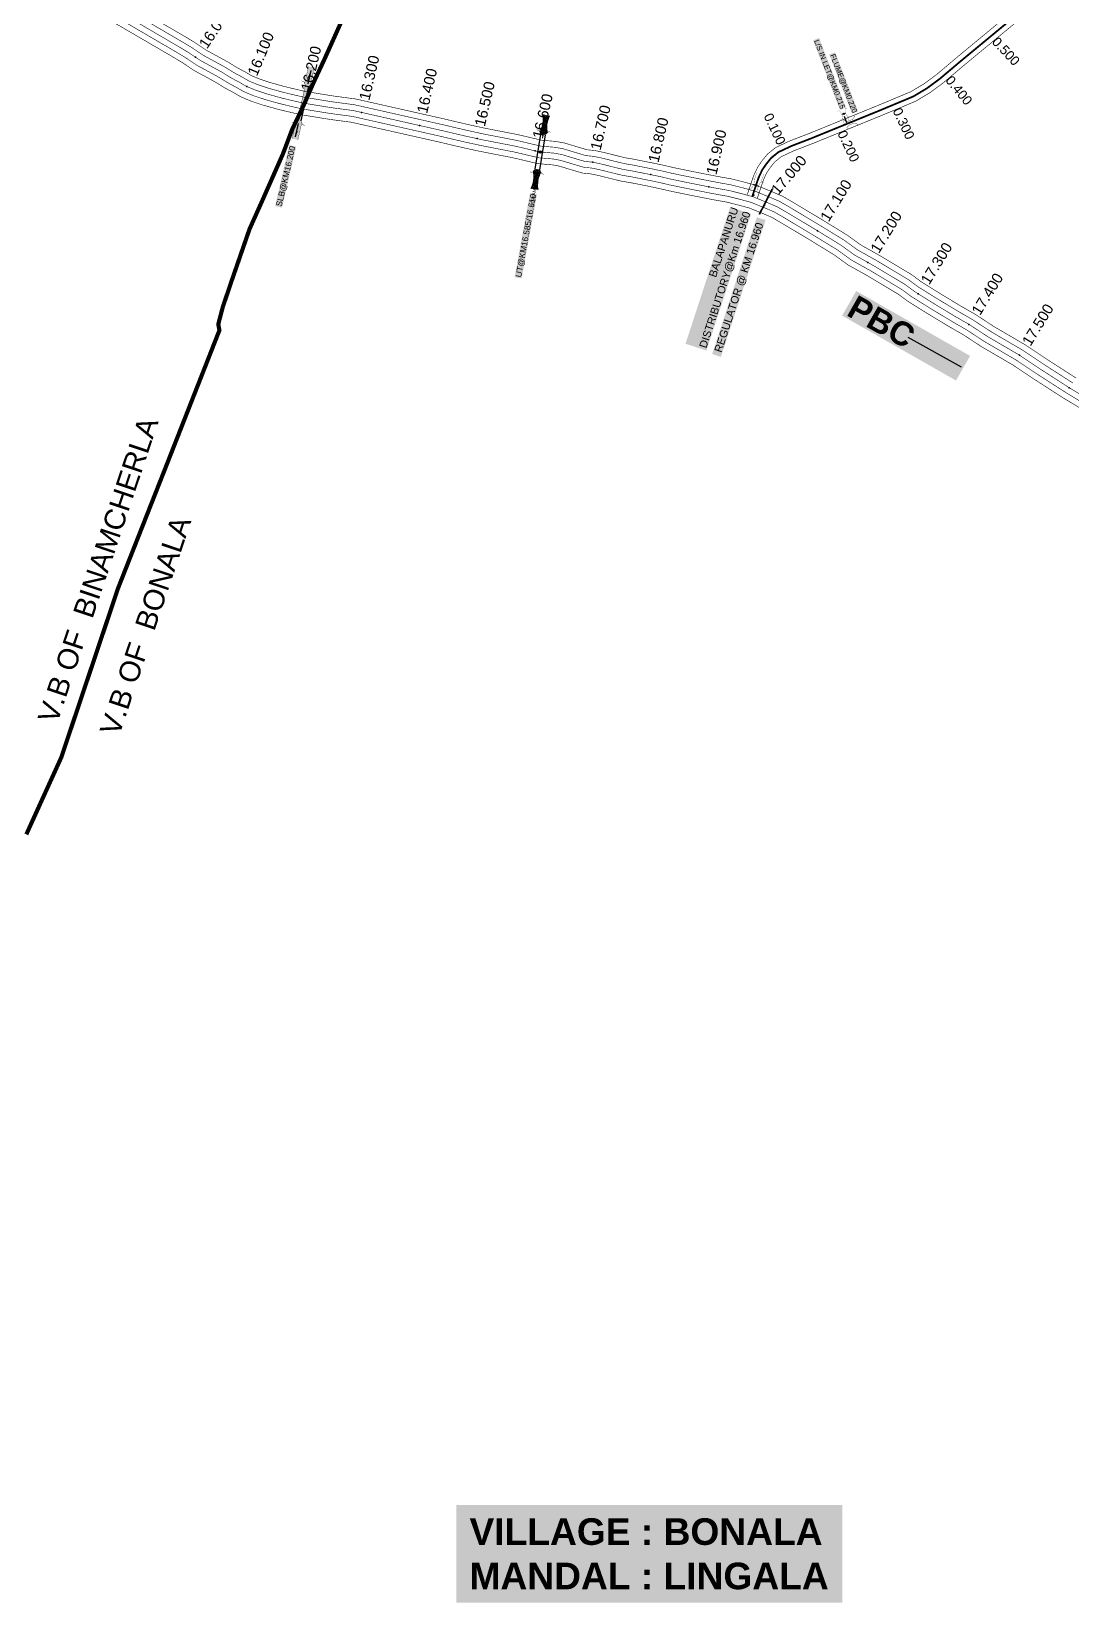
# Model space of a CAD drawing. Header units: inches. Extents: x 174104 to 230935, y 1583276 to 1631460.
# Drawn here: x 188993 to 190752, y 1608979 to 1611636 of the extents above; entities that cross this region are included whole.
import ezdxf
from ezdxf.enums import TextEntityAlignment as Align

# ---------------------------------------------------------------- set-up
doc = ezdxf.new("R2010")
doc.units = ezdxf.units.IN
doc.header["$LTSCALE"] = 15
doc.header["$MEASUREMENT"] = 0
doc.linetypes.add('ACAD_ISO02W100', pattern=[15, 12, -3])
doc.linetypes.add('HIDDEN2', pattern=[0.1875, 0.125, -0.0625])
for name, color, linetype in [('CANAL1', 7, 'Continuous'), ('CSMark', 72, 'Continuous'), ('RE REMARKS', 7, 'Continuous'), ('STRUCTURE', 5, 'Continuous'), ('TEXT', 1, 'Continuous'), ('text2', 7, 'Continuous'), ('VB', 72, 'Continuous'), ('VILLAGE BOUNDRY', 5, 'Continuous')]:
    doc.layers.add(name, color=color, linetype=linetype)
doc.styles.get("Standard").update_dxf_attribs({"font": 'arial.ttf'})
doc.dimstyles.get("Standard").update_dxf_attribs({"dimtxt": 0.18, "dimasz": 0.18, "dimexe": 0.18, "dimexo": 0.0625, "dimgap": 0.09, "dimtad": 0, "dimtih": 1, "dimtoh": 1, "dimdec": 4, "dimzin": 0, "dimdsep": 46, "dimtxsty": 'Standard', "dimcen": 0.09, "dimadec": 0, "dimazin": 0, "dimtfac": 1, "dimtdec": 4, "dimtofl": 0, "dimtmove": 0, "dimatfit": 3, "dimfxl": 1, "dimtolj": 1, "dimtzin": 0, "dimarcsym": 0})

# ---------------------------------------------------------------- blocks, each defined once
blk = doc.blocks.new('FLUME')
at = {"layer": 'STRUCTURE'}
for points in [[(-12.6, 11, 0.628, 0.628, 0), (-8.6, 11.2, 0.628, 0.628, 0), (-4.4, 5.4, 0.628, 0.628, 0), (-4, -5.7, 0.628, 0.628, 0), (-7.7, -11.8, 0.628, 0.628, 0), (-11.7, -12, 0, 0, 0)], [(12.6, -11, 0.628, 0.628, 0), (8.6, -11.2, 0.628, 0.628, 0), (4.4, -5.4, 0.628, 0.628, 0), (4, 5.7, 0.628, 0.628, 0), (7.7, 11.8, 0.628, 0.628, 0), (11.7, 12, 0, 0, 0)]]:
    blk.add_lwpolyline(points, format="xyseb", dxfattribs=at)
at = {"layer": 'text2', "color": 2, "linetype": 'Continuous'}
blk.add_circle((0, 0), 1.15, dxfattribs=at)
blk = doc.blocks.new('OT')
at = {"layer": 'STRUCTURE', "color": 190}
for points, const_width in [([(769751.4, 1706595.8), (769729.4, 1706595.8)], 0.5), ([(769775.2, 1706601.8), (769775.2, 1706597.8), (769769.2, 1706593.8), (769761.8, 1706593.8), (769754.4, 1706593.8), (769748.4, 1706597.8), (769748.4, 1706601.8)], 0.5), ([(769761.8, 1706593.8), (769761.8, 1706581)], 2.5), ([(769751.4, 1706579), (769729.4, 1706579)], 0.5), ([(769748.4, 1706573), (769748.4, 1706577), (769754.4, 1706581), (769761.8, 1706581), (769761.8, 1706581), (769761.8, 1706581), (769769.2, 1706581), (769775.2, 1706577), (769775.2, 1706573)], 0.5)]:
    blk.add_lwpolyline(points, dxfattribs=dict(at, const_width=const_width))
at = {"layer": 'STRUCTURE', "color": 0}
blk.add_circle((769761.8, 1706587.4), 1.87, dxfattribs=at)
blk.add_leader([(769732.6, 1706587.4), (769753.8, 1706587.4)], dimstyle='Standard', override={"dimasz": 10, "dimgap": 0.09, "dimtad": 0}, dxfattribs=at)
blk = doc.blocks.new('UT')
at = {"layer": 'STRUCTURE'}
h = blk.add_hatch(dxfattribs=at)
h.set_pattern_fill('DASH', color=150, scale=8, angle=-39.6278, style=0)
h.set_pattern_definition([(320.372247933, (-4370.464, -6260.8811), (1.40800153113, 0.132407282), [1, -1])])
h.paths.add_polyline_path([(765163, 1700681.9), (765165.6, 1700680.6), (765167.2, 1700680.3), (765169.1, 1700680), (765172.4, 1700679.6), (765176.4, 1700679.3), (765179.5, 1700679.5), (765183.1, 1700679.9), (765187.7, 1700680.9), (765188.9, 1700681.2), (765193.1, 1700682.2), (765196.1, 1700680.2), (765196.1, 1700672.2), (765193.1, 1700670.2), (765190.5, 1700670.8), (765188.1, 1700671.3), (765185.5, 1700671.8), (765183.6, 1700672.1), (765181, 1700672.5), (765180.3, 1700672.5), (765178.5, 1700672.6), (765176.7, 1700672.6), (765174.6, 1700672.5), (765172.5, 1700672.3), (765170.4, 1700672), (765168.5, 1700671.7), (765166.1, 1700671.2), (765165, 1700670.8), (765163, 1700669.7)])
h.paths.add_polyline_path([(765259.1, 1700682.2), (765256.1, 1700680.2), (765256.1, 1700672.2), (765259.1, 1700670.2), (765261.9, 1700671), (765264.4, 1700671.6), (765266.4, 1700672), (765269.1, 1700672.5), (765272.7, 1700673), (765276.1, 1700673.1), (765278.6, 1700672.9), (765281.2, 1700672.7), (765283.9, 1700672.3), (765286.4, 1700671.9), (765288, 1700671.3), (765289.2, 1700670.6), (765289.1, 1700682.7), (765287.6, 1700681.8), (765285.7, 1700681.2), (765283, 1700680.7), (765281.2, 1700680.4), (765276.7, 1700679.9), (765272.7, 1700679.9), (765268.7, 1700680.3), (765264.8, 1700681), (765261.2, 1700681.7)])
at = {"layer": 'STRUCTURE', "color": 150, "const_width": 0.628}
for points in [[(765190.1, 1700688.2), (765190.1, 1700684.2), (765196.1, 1700680.2), (765256.1, 1700680.2), (765262.1, 1700684.2), (765262.1, 1700688.2)], [(765190.1, 1700664.2), (765190.1, 1700668.2), (765196.1, 1700672.2), (765256.1, 1700672.2), (765262.1, 1700668.2), (765262.1, 1700664.2)]]:
    blk.add_lwpolyline(points, dxfattribs=at)
at = {"layer": 'STRUCTURE', "color": 150}
for points in [[(765196.1, 1700680.2), (765256.1, 1700680.2)], [(765196.1, 1700672.2), (765256.1, 1700672.2)], [(765196.1, 1700672.2), (765256.1, 1700672.2)]]:
    blk.add_lwpolyline(points, dxfattribs=at)
at = {"layer": 'STRUCTURE', "color": 0}
blk.add_circle((765226.1, 1700676.2), 1.89, dxfattribs=at)
at = {"layer": 'STRUCTURE', "color": 150}
for points in [[(765163, 1700681.9), (765164.4, 1700681.1), (765167.9, 1700680.2), (765171.2, 1700679.8), (765176.1, 1700679.4), (765184.7, 1700680.3), (765193.1, 1700682.2)], [(765163, 1700669.7), (765164.3, 1700670.6), (765167.8, 1700671.6), (765171.2, 1700672.1), (765176, 1700672.6), (765184.7, 1700672), (765193.1, 1700670.2)], [(765289.1, 1700682.7), (765287.8, 1700681.9), (765284.3, 1700680.9), (765280.9, 1700680.4), (765276.1, 1700679.8), (765267.4, 1700680.5), (765259.1, 1700682.2)], [(765289.2, 1700670.6), (765287.8, 1700671.4), (765284.2, 1700672.3), (765280.9, 1700672.7), (765276.1, 1700673.1), (765267.4, 1700672.2), (765259.1, 1700670.2)]]:
    blk.add_spline(points, degree=3, dxfattribs=at)
at = {"layer": 'STRUCTURE', "color": 0}
blk.add_text('STREAM', height=5, dxfattribs=at).set_placement((765148.2, 1700675.8), align=Align.MIDDLE_CENTER)
for points in [[(765190.9, 1700676), (765164.2, 1700675.8)], [(765289.3, 1700676.7), (765265.4, 1700676.4)]]:
    blk.add_leader(points, dimstyle='Standard', override={"dimasz": 10, "dimgap": 0.09, "dimtad": 0}, dxfattribs=at)
blk = doc.blocks.new('SLB')
at = {"layer": 'STRUCTURE'}
h = blk.add_hatch(dxfattribs=at)
h.set_pattern_fill('DOTS', color=6, scale=20, angle=320.3722, style=0)
h.set_pattern_definition([(320.372247934, (-159.4327, -72.9564), (1.2786241598, 0.5641323054), [0, -1.25])])
h.paths.add_polyline_path([(769699.5, 1706871.1), (769699.5, 1706861.1), (769729.1, 1706861.1), (769732.1, 1706863.1), (769792.1, 1706863.1), (769795.1, 1706861.1), (769824.7, 1706861.1), (769824.7, 1706871.1), (769795.1, 1706871.1), (769792.1, 1706869.1), (769732.1, 1706869.1), (769729.1, 1706871.1)])
at = {"layer": 'STRUCTURE', "color": 6, "linetype": 'ACAD_ISO02W100', "ltscale": 0.5, "const_width": 0.5}
for points in [[(769699.5, 1706871.1), (769729.1, 1706871.1)], [(769699.5, 1706861.1), (769729.1, 1706861.1)], [(769795.1, 1706871.1), (769824.7, 1706871.1)], [(769795.1, 1706861.1), (769824.7, 1706861.1)]]:
    blk.add_lwpolyline(points, dxfattribs=at)
at = {"layer": 'STRUCTURE', "color": 6, "const_width": 0.628}
for points in [[(769726.1, 1706877.1), (769726.1, 1706873.1), (769732.1, 1706869.1), (769792.1, 1706869.1), (769798.1, 1706873.1), (769798.1, 1706877.1)], [(769726.1, 1706855.1), (769726.1, 1706859.1), (769732.1, 1706863.1), (769792.1, 1706863.1), (769798.1, 1706859.1), (769798.1, 1706855.1)]]:
    blk.add_lwpolyline(points, dxfattribs=at)
at = {"layer": 'STRUCTURE', "color": 6}
blk.add_lwpolyline([(769732.1, 1706863.1), (769792.1, 1706863.1)], dxfattribs=at)
blk.add_lwpolyline([(769732.1, 1706863.1), (769792.1, 1706863.1)], dxfattribs=at)
at = {"layer": 'STRUCTURE', "color": 0}
blk.add_circle((769762.1, 1706866.1), 1.24, dxfattribs=at)
for points in [[(769703.8, 1706866), (769726.7, 1706866)], [(769818.6, 1706865.8), (769795.7, 1706865.8)]]:
    blk.add_leader(points, dimstyle='Standard', override={"dimasz": 10, "dimgap": 0.09, "dimtad": 0}, dxfattribs=at)
blk = doc.blocks.new('GGG')
at = {"layer": 'STRUCTURE', "color": 5, "insert": (181339.4, 1616872.7), "char_height": 40, "width": 213.631, "attachment_point": 1, "rotation": 22.6465, "bg_fill": 1, "box_fill_scale": 1.1, "bg_fill_color": 7, "bg_fill_true_color": 16777215, "bg_fill_transparency": 0}
blk.add_mtext('{\\fArial|b1|i0|c0|p34;\\C1;PBC}', dxfattribs=at)
at = {"layer": 'RE REMARKS', "color": 1}
blk.add_leader([(181545.2, 1616937), (181450.2, 1616896)], dimstyle='Standard', override={"dimasz": 50}, dxfattribs=at)

msp = doc.modelspace()

# ---------------------------------------------------------------- linework, layer by layer
at = {"layer": 'CANAL1', "color": 200, "const_width": 1}
for points in [[(189134.76377, 1611696.15523), (189253.40669, 1611626.97519), (189259.74009, 1611623.19888), (189269.68287, 1611617.17981), (189289.40331, 1611603.97602), (189306.48629, 1611594.74322), (189326.18744, 1611583.95334), (189340.32106, 1611575.19458), (189355.71678, 1611566.92985), (189365.33001, 1611561.28079), (189379.58956, 1611555.34921), (189396.89803, 1611549.59346), (189420.14941, 1611543.1204), (189435.07729, 1611539.48835), (189457.1974, 1611534.35627), (189503.66038, 1611526.85956), (189541.30467, 1611521.87014), (189692.32441, 1611487.80147), (189729.02601, 1611479.14866), (189760.8974, 1611472.18006), (189815.43893, 1611461.60287), (189856.26163, 1611452.01915), (189879.48861, 1611450.0724), (189895.03792, 1611447.27828), (189922.35592, 1611439.02918), (189933.03073, 1611435.91442), (189945.28564, 1611434.69117), (189957.7019, 1611432.16109), (189967.67739, 1611429.82374), (189982.28492, 1611426.08971), (189998.4239, 1611422.18406), (190012.63794, 1611419.8217), (190046.44232, 1611413.08108), (190064.24222, 1611409.31556), (190078.3219, 1611405.94098), (190101.48804, 1611401.13801), (190131.76705, 1611395.05413), (190155.94235, 1611390.37535), (190177.11652, 1611386.64284), (190199.70793, 1611380.9804), (190220.31993, 1611375.31105), (190245.10401, 1611365.22175), (190262.66615, 1611357.78755), (190278.63043, 1611348.60022), (190330.71819, 1611317.45607), (190372.76974, 1611291.67951), (190395.93547, 1611274.9366), (190427.75111, 1611257.14587), (190481.83245, 1611224.75421), (190498.4924, 1611212.4277), (190528.93975, 1611193.44403), (190565.31226, 1611171.49063), (190590.45617, 1611157.04075), (190620.64675, 1611137.22932), (190674.71533, 1611105.65125), (190708.65391, 1611082.92479), (190760.09246, 1611049.81067)], [(190203.90392, 1611360.05126), (190214.48124, 1611391.81777), (190221.4755, 1611406.57923), (190228.57929, 1611416.91031), (190238.09548, 1611428.60088), (190251.78226, 1611439.57811), (190275.0133, 1611450.54706), (190308.96758, 1611463.61693), (190424.49085, 1611510.67338), (190480.7916, 1611534.17578), (190502.60505, 1611547.24467), (190523.89465, 1611562.93599), (190557.63646, 1611591.47826), (190658.85032, 1611675.14631)], [(189113.75023, 1611662.10477), (189233.08931, 1611592.51881), (189239.13991, 1611588.91112), (189248.18713, 1611583.43419), (189268.72069, 1611569.68598), (189287.36971, 1611559.60678), (189306.03056, 1611549.38666), (189320.30694, 1611540.53942), (189336.11722, 1611532.05215), (189347.43199, 1611525.40321), (189365.57844, 1611517.85479), (189385.21597, 1611511.32454), (189410.05459, 1611504.4096), (189425.82871, 1611500.57165), (189449.4826, 1611495.08373), (189497.84562, 1611487.28044), (189534.26133, 1611482.45386), (189683.33359, 1611448.82453), (189720.16399, 1611440.14134), (189752.8166, 1611433.00194), (189807.05707, 1611422.48313), (189849.98637, 1611412.40485), (189874.26939, 1611410.3696), (189885.68808, 1611408.31772), (189910.97208, 1611400.68282), (189925.37727, 1611396.47958), (189939.29036, 1611395.09083), (189949.1441, 1611393.08291), (189958.16061, 1611390.97026), (189972.62708, 1611387.27229), (189990.4301, 1611382.96394), (190005.44606, 1611380.4683), (190038.39168, 1611373.89892), (190055.43978, 1611370.29244), (190069.5981, 1611366.89902), (190093.48796, 1611361.94599), (190124.02695, 1611355.80987), (190148.66965, 1611351.04065), (190168.77148, 1611347.49716), (190189.54007, 1611342.2916), (190207.43007, 1611337.37095), (190229.76599, 1611328.27825), (190244.82785, 1611321.90245), (190258.38957, 1611314.09778), (190310.00181, 1611283.23793), (190350.57026, 1611258.37049), (190374.38653, 1611241.1574), (190407.70889, 1611222.52413), (190459.60755, 1611191.43979), (190475.9796, 1611179.3263), (190508.02225, 1611159.34797), (190545.00974, 1611137.02337), (190569.49983, 1611122.94925), (190599.57325, 1611103.21468), (190653.48067, 1611071.73075), (190686.69809, 1611049.48721), (190738.95954, 1611015.84333), (190786.24253, 1610987.42822)], [(190220.98208, 1611354.36474), (190231.21476, 1611385.09623), (190237.1245, 1611397.56877), (190242.99871, 1611406.11169), (190250.84852, 1611415.75512), (190261.38774, 1611424.20789), (190282.0987, 1611433.98694), (190315.59642, 1611446.88107), (190431.35315, 1611494.03262), (190488.9264, 1611518.06622), (190512.59295, 1611532.24533), (190535.05935, 1611548.80401), (190569.18354, 1611577.66974), (190670.29568, 1611661.25369)]]:
    msp.add_lwpolyline(points, dxfattribs=at)
at = {"layer": 'CANAL1', "color": 5, "const_width": 1}
for points in [[(189119.00362, 1611670.61739), (189238.16866, 1611601.1329), (189244.28995, 1611597.48306), (189253.56107, 1611591.8706), (189273.89134, 1611578.25849), (189292.14886, 1611568.39089), (189311.06978, 1611558.02833), (189325.31047, 1611549.20321), (189341.01711, 1611540.77158), (189351.90649, 1611534.37261), (189369.08122, 1611527.22839), (189388.13648, 1611520.89177), (189412.57829, 1611514.0873), (189428.14085, 1611510.30083), (189451.4113, 1611504.90186), (189499.29931, 1611497.17522), (189536.02216, 1611492.30793), (189685.58129, 1611458.56876), (189722.3795, 1611449.89317), (189754.8368, 1611442.79647), (189809.15254, 1611432.26306), (189851.55518, 1611422.30843), (189875.57419, 1611420.2953), (189888.02554, 1611418.05786), (189913.81804, 1611410.26941), (189927.29063, 1611406.33829), (189940.78918, 1611404.99091), (189951.28355, 1611402.85246), (189960.53981, 1611400.68363), (189975.04154, 1611396.97664), (189992.42855, 1611392.76897), (190007.24403, 1611390.30665), (190040.40434, 1611383.69446), (190057.64039, 1611380.04822), (190071.77905, 1611376.65951), (190095.48798, 1611371.744), (190125.96198, 1611365.62094), (190150.48783, 1611360.87432), (190170.85774, 1611357.28358), (190192.08203, 1611351.9638), (190210.65253, 1611346.85597), (190233.6005, 1611337.51413), (190249.28743, 1611330.87372), (190263.44978, 1611322.72339), (190315.18091, 1611291.79247), (190356.12013, 1611266.69775), (190379.77377, 1611249.6022), (190412.71945, 1611231.17957), (190465.16377, 1611199.76839), (190481.6078, 1611187.60165), (190513.25162, 1611167.87198), (190550.08537, 1611145.64019), (190574.73891, 1611131.47212), (190604.84163, 1611111.71834), (190658.78933, 1611080.21087), (190692.18704, 1611057.8466), (190744.24277, 1611024.33516), (190791.26027, 1610996.07961)], [(189129.51038, 1611687.64261), (189248.32734, 1611618.3611), (189254.59005, 1611614.62694), (189264.30893, 1611608.7434), (189284.23266, 1611595.40351), (189301.70714, 1611585.95911), (189321.14822, 1611575.31167), (189335.31753, 1611566.53079), (189350.81689, 1611558.21042), (189360.85551, 1611552.31139), (189376.08678, 1611545.97561), (189393.97752, 1611540.02623), (189417.62571, 1611533.4427), (189432.76515, 1611529.75917), (189455.2687, 1611524.53814), (189502.20669, 1611516.96478), (189539.54384, 1611512.01607), (189690.07671, 1611478.05724), (189726.8105, 1611469.39683), (189758.8772, 1611462.38553), (189813.34346, 1611451.82294), (189854.69282, 1611442.11557), (189878.18381, 1611440.1467), (189892.70046, 1611437.53814), (189919.50996, 1611429.44259), (189931.11737, 1611426.05571), (189943.78682, 1611424.79109), (189955.56245, 1611422.39154), (189965.29819, 1611420.11037), (189979.87046, 1611416.38536), (189996.42545, 1611412.37903), (190010.83997, 1611409.98335), (190044.42966, 1611403.28554), (190062.04161, 1611399.55978), (190076.14095, 1611396.18049), (190099.48802, 1611391.34), (190129.83202, 1611385.24306), (190154.12417, 1611380.54168), (190175.03026, 1611376.85642), (190197.16597, 1611371.3082), (190217.09747, 1611365.82603), (190241.2695, 1611355.98587), (190258.20657, 1611348.81628), (190273.57022, 1611339.97461), (190325.53909, 1611308.90153), (190367.21987, 1611283.35225), (190390.54823, 1611266.4918), (190422.74055, 1611248.49043), (190476.27623, 1611216.42561), (190492.8642, 1611204.15235), (190523.71038, 1611184.92002), (190560.23663, 1611162.87381), (190585.21709, 1611148.51788), (190615.37837, 1611128.72566), (190669.40667, 1611097.17113), (190703.16496, 1611074.5654), (190754.80923, 1611041.31884)]]:
    msp.add_lwpolyline(points, dxfattribs=at)
at = {"layer": 'CANAL1', "color": 1, "linetype": 'HIDDEN2', "ltscale": 4, "const_width": 1}
msp.add_lwpolyline([(189124.257, 1611679.13), (189243.248, 1611609.747), (189249.44, 1611606.055), (189258.935, 1611600.307), (189279.062, 1611586.831), (189296.928, 1611577.175), (189316.109, 1611566.67), (189330.314, 1611557.867), (189345.917, 1611549.491), (189356.381, 1611543.342), (189372.584, 1611536.602), (189391.057, 1611530.459), (189415.102, 1611523.765), (189430.453, 1611520.03), (189452.88744, 1611514.825), (189453.34, 1611514.72), (189500.753, 1611507.07), (189537.783, 1611502.162), (189687.829, 1611468.313), (189724.595, 1611459.645), (189756.857, 1611452.591), (189811.248, 1611442.043), (189853.124, 1611432.212), (189876.879, 1611430.221), (189890.363, 1611427.798), (189916.664, 1611419.856), (189929.204, 1611416.197), (189942.288, 1611414.891), (189953.423, 1611412.622), (189962.919, 1611410.397), (189977.456, 1611406.681), (189994.427, 1611402.574), (190009.042, 1611400.145), (190042.417, 1611393.49), (190059.841, 1611389.804), (190073.96, 1611386.42), (190097.488, 1611381.542), (190127.897, 1611375.432), (190152.306, 1611370.708), (190172.944, 1611367.07), (190194.624, 1611361.636), (190212.32202, 1611356.76815), (190213.875, 1611356.341), (190235.22846, 1611347.64826), (190237.435, 1611346.75), (190253.747, 1611339.845), (190268.51, 1611331.349), (190320.36, 1611300.347), (190361.67, 1611275.025), (190385.161, 1611258.047), (190417.73, 1611239.835), (190470.72, 1611208.097), (190487.236, 1611195.877), (190518.481, 1611176.396), (190555.161, 1611154.257), (190579.978, 1611139.995), (190610.11, 1611120.222), (190664.098, 1611088.691), (190697.676, 1611066.206), (190749.526, 1611032.827), (190796.278, 1611004.731)], dxfattribs=at)
at = {"layer": 'CANAL1', "color": 3, "linetype": 'HIDDEN2', "ltscale": 4, "true_color": 0x00ff00, "const_width": 3}
msp.add_lwpolyline([(190212.443, 1611357.208), (190222.848, 1611388.457), (190229.3, 1611402.074), (190235.789, 1611411.511), (190244.472, 1611422.178), (190256.585, 1611431.893), (190278.556, 1611442.267), (190312.282, 1611455.249), (190427.922, 1611502.353), (190484.859, 1611526.121), (190507.599, 1611539.745), (190529.477, 1611555.87), (190563.41, 1611584.574), (190664.573, 1611668.2)], dxfattribs=at)
at = {"layer": 'text2', "color": 84, "linetype": 'Continuous', "const_width": 3}
msp.add_lwpolyline([(190224.16371, 1611326.41722), (190246.09148, 1611369.33072)], dxfattribs=at)
at = {"layer": 'text2', "color": 2}
for p in [(190615.27747, 1611627.45004), (190538.26227, 1611563.30148), (190452.52428, 1611512.62307), (190359.78464, 1611474.5984), (190266.97915, 1611436.80078)]:
    msp.add_point(p, dxfattribs=at)
at = {"layer": 'text2', "color": 3, "linetype": 'Continuous'}
for p in [(189270.96325, 1611592.2535), (189357.4536, 1611542.89583), (189452.88742, 1611514.825), (189551.72496, 1611499.01682), (189649.40716, 1611476.98061), (189747.04034, 1611454.73739), (189845.014, 1611434.11594), (189942.85857, 1611414.77473), (190040.73942, 1611393.82451), (190138.74838, 1611373.33188), (190235.22844, 1611347.64827), (190322.78109, 1611298.86293), (190407.66412, 1611245.46366), (190492.78094, 1611192.41978), (190578.78775, 1611140.67902), (190664.46824, 1611088.44307), (190748.47449, 1611033.50392)]:
    msp.add_point(p, dxfattribs=at)
at = {"layer": 'text2', "color": 2, "linetype": 'Continuous'}
for p in [(189452.88744, 1611514.825), (190373.00495, 1611479.98347, 2), (190378.74484, 1611482.32151, 2), (189853.92681, 1611432.03651, 164), (190215, 1611359, 163), (190215, 1611359, 71), (190235.22846, 1611347.64826), (190233, 1611342, 161)]:
    msp.add_point(p, dxfattribs=at)
at = {"layer": 'VILLAGE BOUNDRY', "linetype": 'HIDDEN2', "ltscale": 20, "const_width": 7}
msp.add_lwpolyline([(189523, 1611665), (189488.36154, 1611588.0289), (189470.87137, 1611550.5494), (189453.75799, 1611511.25987), (189434.11895, 1611470.13797), (189418.47365, 1611428.68435), (189383.49329, 1611349.56106), (189362.06126, 1611301.71247), (189331.89221, 1611214.46285), (189316.99212, 1611170.477), (189309.23622, 1611141.04887), (189311.13132, 1611130.54885), (189217.96266, 1610893.10452), (189139.77143, 1610694.57494), (189043.65547, 1610408.26268), (188984.58812, 1610278.32037)], dxfattribs=at)

# ---------------------------------------------------------------- block references
at = {"layer": 'STRUCTURE', "color": 0}
for name, p, rotation in [('SLB', (1683699.86442, 483174.68977), 77.21712260223737), ('UT', (1748090.0027, 586848.77053, 164), 80.89952842388782)]:
    msp.add_blockref(name, p, dxfattribs=dict(at, rotation=rotation))
for p, xscale, yscale, zscale, rotation in [((1234288.66327, 1514607.72745, 2), 0.5599999999999999, 0.5599999999999999, 0.5599999999999999, 108.9753383799992), ((-741326.75438, 2533146.01016), 0.6999999999999998, 0.6999999999999998, 0.6999999999999998, 249.5801076885085)]:
    msp.add_blockref('OT', p, dxfattribs=dict(at, xscale=xscale, yscale=yscale, zscale=zscale, rotation=rotation))
at = {"layer": 'text2', "color": 2, "linetype": 'Continuous', "xscale": 0.8, "yscale": 0.8, "zscale": 0.8, "rotation": 108.6807557918985}
msp.add_blockref('FLUME', (190378.74484, 1611482.32151, 2), dxfattribs=at)
at = {"layer": 'text2', "rotation": 307.6829973660168}
msp.add_blockref('GGG', (-1200062.84394, 766322.84525), dxfattribs=at)

# ---------------------------------------------------------------- texts
at = {"layer": 'CSMark', "color": 1}
for s, height, rotation, p in [('16.000', 18, 56.19577728, (189282.69407, 1611610.3937)), ('16.100', 18, 67.41403925, (189366.27133, 1611562.62213)), ('0.500', 16, 313.2225711, (190622.27637, 1611622.77189)), ('16.200', 18, 76.93793508, (189457.47489, 1611535.93439)), ('16.300', 18, 76.93793508, (189555.85985, 1611520.23121)), ('16.400', 18, 76.93793508, (189653.54205, 1611498.19501)), ('0.400', 16, 309.25794696, (190544.26614, 1611557.93795)), ('16.500', 18, 76.93793508, (189751.17522, 1611475.95178)), ('16.600', 18, 76.93793508, (189849.14889, 1611455.33033)), ('16.700', 18, 76.93793508, (189946.99346, 1611435.98913)), ('0.300', 16, 295.27517476, (190456.5236, 1611505.57055)), ('16.800', 18, 76.93793508, (190044.87431, 1611415.0389)), ('0.100', 16, 295.27517476, (190238.36089, 1611496.37607)), ('16.900', 18, 76.93793508, (190142.88327, 1611394.54627)), ('0.200', 16, 295.27517476, (190363.19042, 1611467.28598)), ('17.000', 18, 49.83873823, (190249.37741, 1611364.07608)), ('17.100', 18, 58.4927405, (190333.81618, 1611317.43374)), ('17.200', 18, 58.4927405, (190418.6992, 1611264.03447)), ('17.300', 18, 58.4927405, (190503.81602, 1611210.99059)), ('17.400', 18, 58.4927405, (190589.82283, 1611159.24984)), ('17.500', 18, 58.4927405, (190675.13308, 1611107.26181))]:
    msp.add_text(s, height=height, rotation=rotation, dxfattribs=at).set_placement(p, align=Align.MIDDLE_LEFT)
at = {"layer": 'STRUCTURE', "color": 5, "attachment_point": 1, "bg_fill": 1, "box_fill_scale": 1.1, "bg_fill_color": 7, "bg_fill_true_color": 16777215, "bg_fill_transparency": 0}
for s, insert, char_height, width, rotation in [('\\pi0.50544;L/S IN LET@KM0.215', (190324.81917, 1611623.70566), 9, 124.1623056, 291.15201889), ('\\pi0.56069;FLUME@KM0.220', (190352.01756, 1611599.61326), 9, 105.1861801, 291.15201889), ('SLB@KM16.200', (189406.56638, 1611341.55014), 10, 103.722101, 76.93793529), ('UT@KM16.585/16.610', (189811.72998, 1611221.35385), 10, 142.5283765, 79.68891401), ('\\pi120.40217;{\\C1;BALAPANURU \\P\\pi1.53109;DISTRIBUTORY@Km 16.960}', (190101.13281, 1611108.72567), 13, 240.736412, 71.91271424), (' REGULATOR @ KM 16.960', (190146.17845, 1611091.38344), 13, 240.736412, 71.91271424)]:
    msp.add_mtext(s, dxfattribs=dict(at, insert=insert, char_height=char_height, width=width, rotation=rotation))
at = {"layer": 'TEXT', "insert": (189734.11393, 1609121.82716), "char_height": 45, "width": 607.7965211, "attachment_point": 1, "bg_fill": 1, "box_fill_scale": 1.5, "bg_fill_color": 50, "bg_fill_transparency": 0}
msp.add_mtext('{\\fArial|b1|i0|c0|p34;\\C5;VILLAGE : BONALA\\PMANDAL : LINGALA}', dxfattribs=at)
at = {"layer": 'VB', "color": 1}
for s, p in [('V.B OF  BINAMCHERLA ', (189019.8343, 1610469.27578)), ('V.B OF  BONALA ', (189124.59762, 1610448.33285))]:
    msp.add_text(s, height=35, rotation=71.44292805, dxfattribs=at).set_placement(p, align=Align.MIDDLE_LEFT)

doc.saveas('drawing.dxf')
